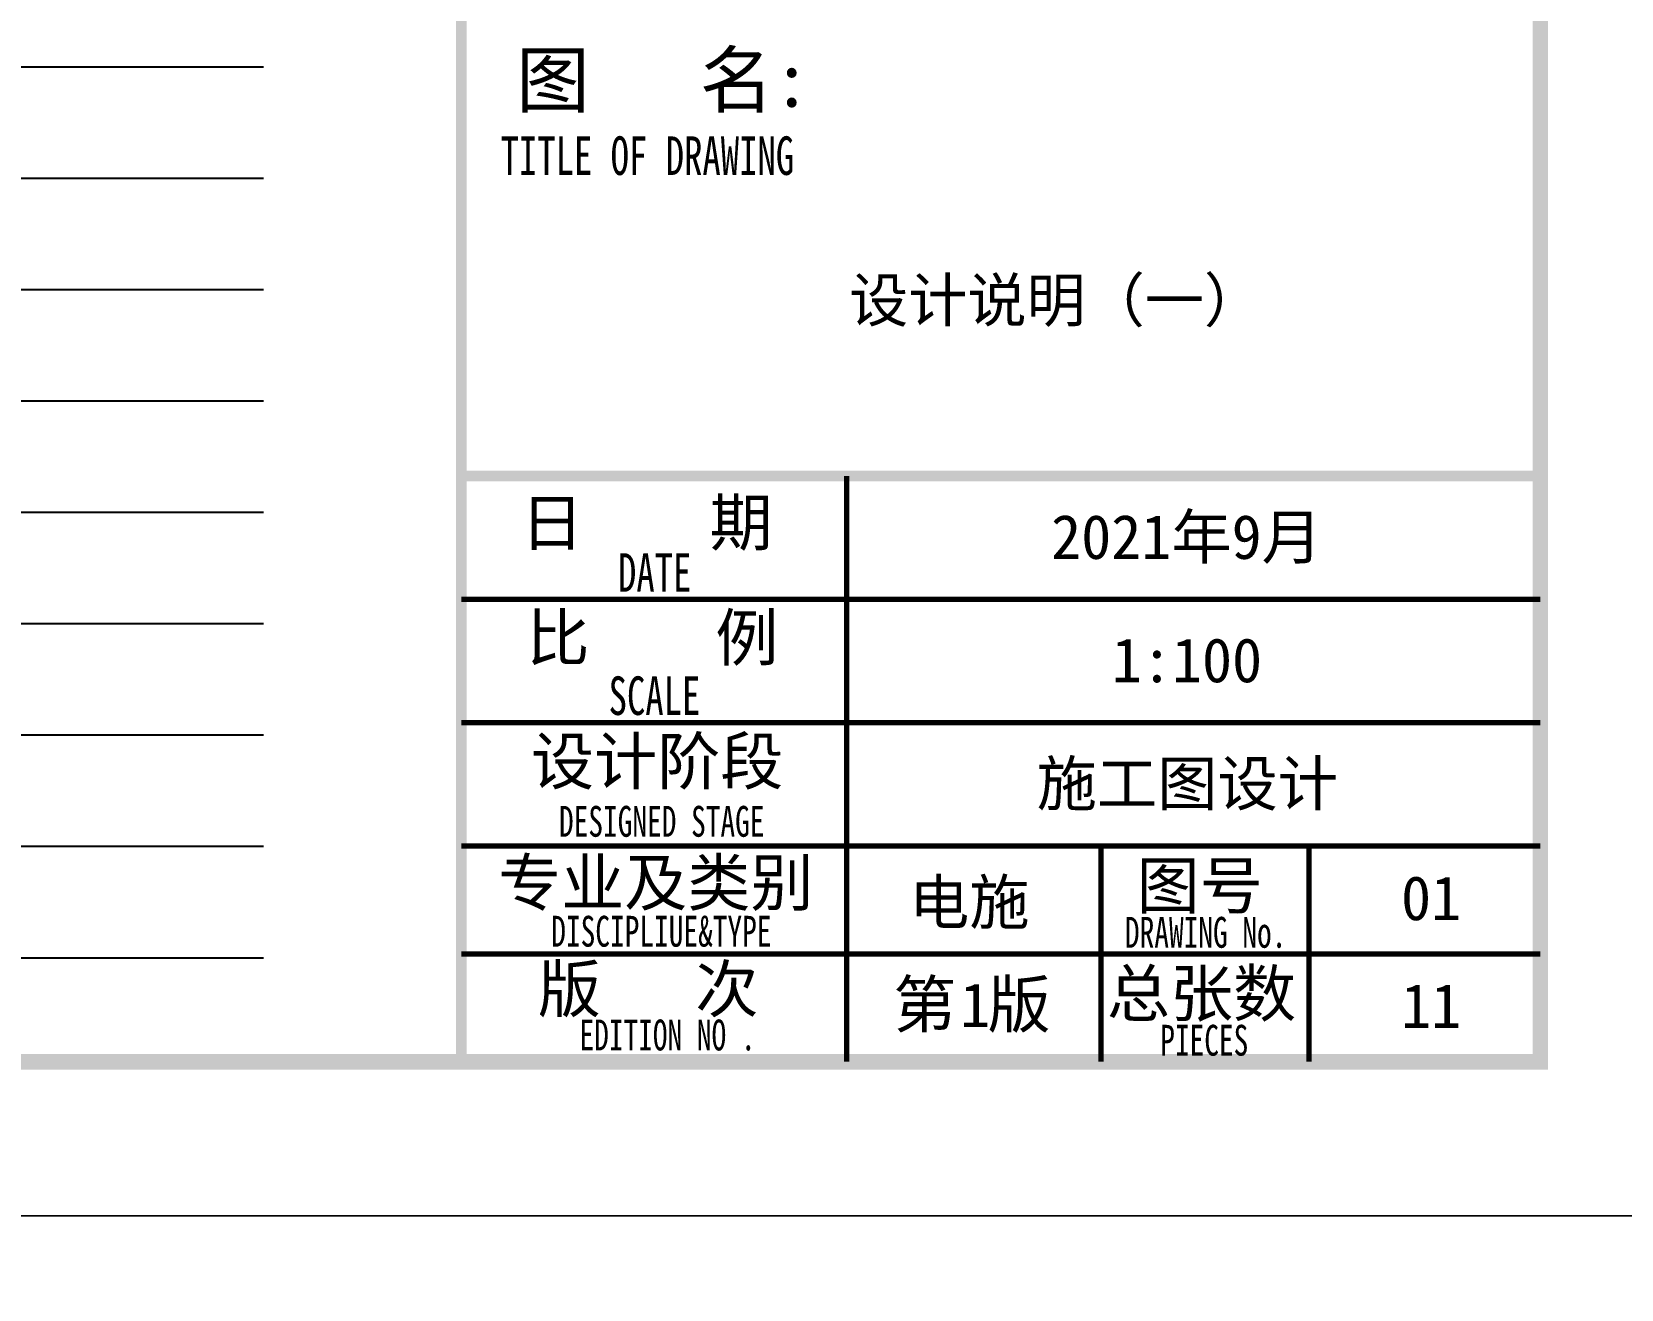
# Model space of a CAD drawing. Extents: x 3753737 to 4713801, y -857380 to 24339.
# Drawn here: x 4075223 to 4085536, y -630329 to -622172 of the extents above; entities that cross this region are included whole.
import ezdxf

# ---------------------------------------------------------------- set-up
doc = ezdxf.new("R2010")
doc.units = 0
doc.header["$LTSCALE"] = 1000
doc.header["$MEASUREMENT"] = 0
for name, color, linetype in [('!!电气', 1, 'CONTINUOUS'), ('TEL_TEXT', 7, 'CONTINUOUS'), ('图签文字', 4, 'CONTINUOUS')]:
    doc.layers.add(name, color=color, linetype=linetype)
for name, color, linetype, lineweight in [('可改文字', 6, 'CONTINUOUS', 18), ('图框', 147, 'CONTINUOUS', 20), ('图签', 147, 'CONTINUOUS', 18)]:
    doc.layers.add(name, color=color, linetype=linetype, lineweight=lineweight)
doc.styles.add('宋体', font='', dxfattribs={"height": 4})
doc.styles.add('建筑图签-1', font='simhei.ttf', dxfattribs={"width": 0.7})
doc.styles.get('宋体').set_extended_font_data('SimSun')

# ---------------------------------------------------------------- blocks, each defined once
blk = doc.blocks.new('A$C72CB06F2')
at = {"layer": '图框'}
for points, const_width in [([(-7000, -40000), (-7000, 0)], 70), ([(-7000, -36200), (0, -36200)], 70), ([(-4500, -38600), (-4500, -36200)], 35), ([(-7000, -37000), (0, -37000)], 35), ([(-7000, -37800), (0, -37800)], 35), ([(-7000, -38600), (0, -38600)], 35), ([(-7000, -38600), (-500, -38600)], 35), ([(-4500, -40000), (-4500, -38600)], 35), ([(-2850, -40000), (-2850, -38600)], 35), ([(-2850, -40000), (-2850, -38600)], 35), ([(-2850, -40000), (-2850, -38600)], 35), ([(-1500, -40000), (-1500, -38600)], 35), ([(-7000, -39300), (-2850, -39300)], 35), ([(-2850, -39300), (0, -39300)], 35)]:
    blk.add_lwpolyline(points, dxfattribs=dict(at, const_width=const_width))
at = {"layer": '图签', "color": 154, "style": '宋体'}
for s, p in [('2021年9月', (-3174, -36738)), ('1:100', (-2780, -37538)), ('施工图设计', (-3268, -38338)), ('电施', (-4096, -39107)), ('11', (-903, -39781))]:
    blk.add_text(s, height=286.7, dxfattribs=at).set_placement(p)
at = {"layer": '图签文字', "color": 7, "style": '建筑图签-1'}
for s, height, p in [('图   名:', 350, (-6645, -33805)), ('日    期', 300, (-6616, -36651)), ('比    例', 300, (-6578, -37398)), ('设计阶段', 300, (-6548, -38200)), ('专业及类别', 300, (-6762, -38987)), ('图号', 300, (-2619, -39006)), ('版   次 ', 300, (-6504, -39677)), ('总张数', 300, (-2812, -39706)), ('第 版', 300, (-4199, -39777))]:
    blk.add_text(s, height=height, dxfattribs=at).set_placement(p)
at = {"layer": '图签文字', "style": '建筑图签-1', "width": 0.7}
for s, height, p in [('TITLE OF DRAWING', 250, (-6746, -34247)), ('DATE', 250, (-5984, -36951)), ('SCALE', 250, (-6045, -37750)), ('DESIGNED STAGE', 200, (-6367, -38540)), ('DISCIPLIUE&TYPE', 200, (-6417, -39253)), ('DRAWING No.', 200, (-2695, -39260)), ('EDITION NO .', 200, (-6234, -39926)), ('PIECES', 200, (-2466, -39960))]:
    blk.add_text(s, height=height, dxfattribs=at).set_placement(p)

msp = doc.modelspace()

# ---------------------------------------------------------------- linework, layer by layer
at = {"layer": 'TEL_TEXT', "color": 0}
for p, q in [((4055355.8, -622398.5), (4076725.9, -622398.5)), ((4055355.8, -623121), (4076725.9, -623121)), ((4055355.8, -623843.4), (4076725.9, -623843.4)), ((4055355.8, -624565.9), (4076725.9, -624565.9)), ((4055355.8, -625288.3), (4076725.9, -625288.3)), ((4055355.8, -626010.8), (4076725.9, -626010.8)), ((4055355.8, -626733.3), (4076725.9, -626733.3)), ((4055355.8, -627455.7), (4076725.9, -627455.7)), ((4055355.8, -628178.2), (4076725.9, -628178.2))]:
    msp.add_line(p, q, dxfattribs=at)
at = {"layer": '图框'}
for points in [[(4026611, -587899.4), (4086010.8, -587899.4), (4086010.8, -629853.6), (4026611, -629853.6)], [(4026611, -629853.6), (4110711, -629853.6), (4110711, -689253.6), (4026611, -689253.6)]]:
    msp.add_lwpolyline(points, close=True, dxfattribs=at)
at = {"layer": '图框', "const_width": 100}
msp.add_lwpolyline([(4029111, -628853.6), (4085011, -628853.6), (4085011, -588853.6), (4029111, -588853.6)], close=True, dxfattribs=at)

# ---------------------------------------------------------------- block references
at = {"layer": '!!电气', "color": 2}
msp.add_blockref('A$C72CB06F2', (4085011, -588853.6), dxfattribs=at)

# ---------------------------------------------------------------- texts
at = {"layer": '可改文字', "color": 1, "style": '宋体'}
msp.add_text('设计说明（一）', height=281.28, dxfattribs=at).set_placement((4080526.6, -624053))
at = {"layer": '图签', "color": 1, "style": '宋体'}
for s, height, p in [('01', 286.68, (4084107.5, -627934.5)), ('1', 286.7, (4081246.9, -628628.5))]:
    msp.add_text(s, height=height, dxfattribs=at).set_placement(p)

doc.saveas('drawing.dxf')
